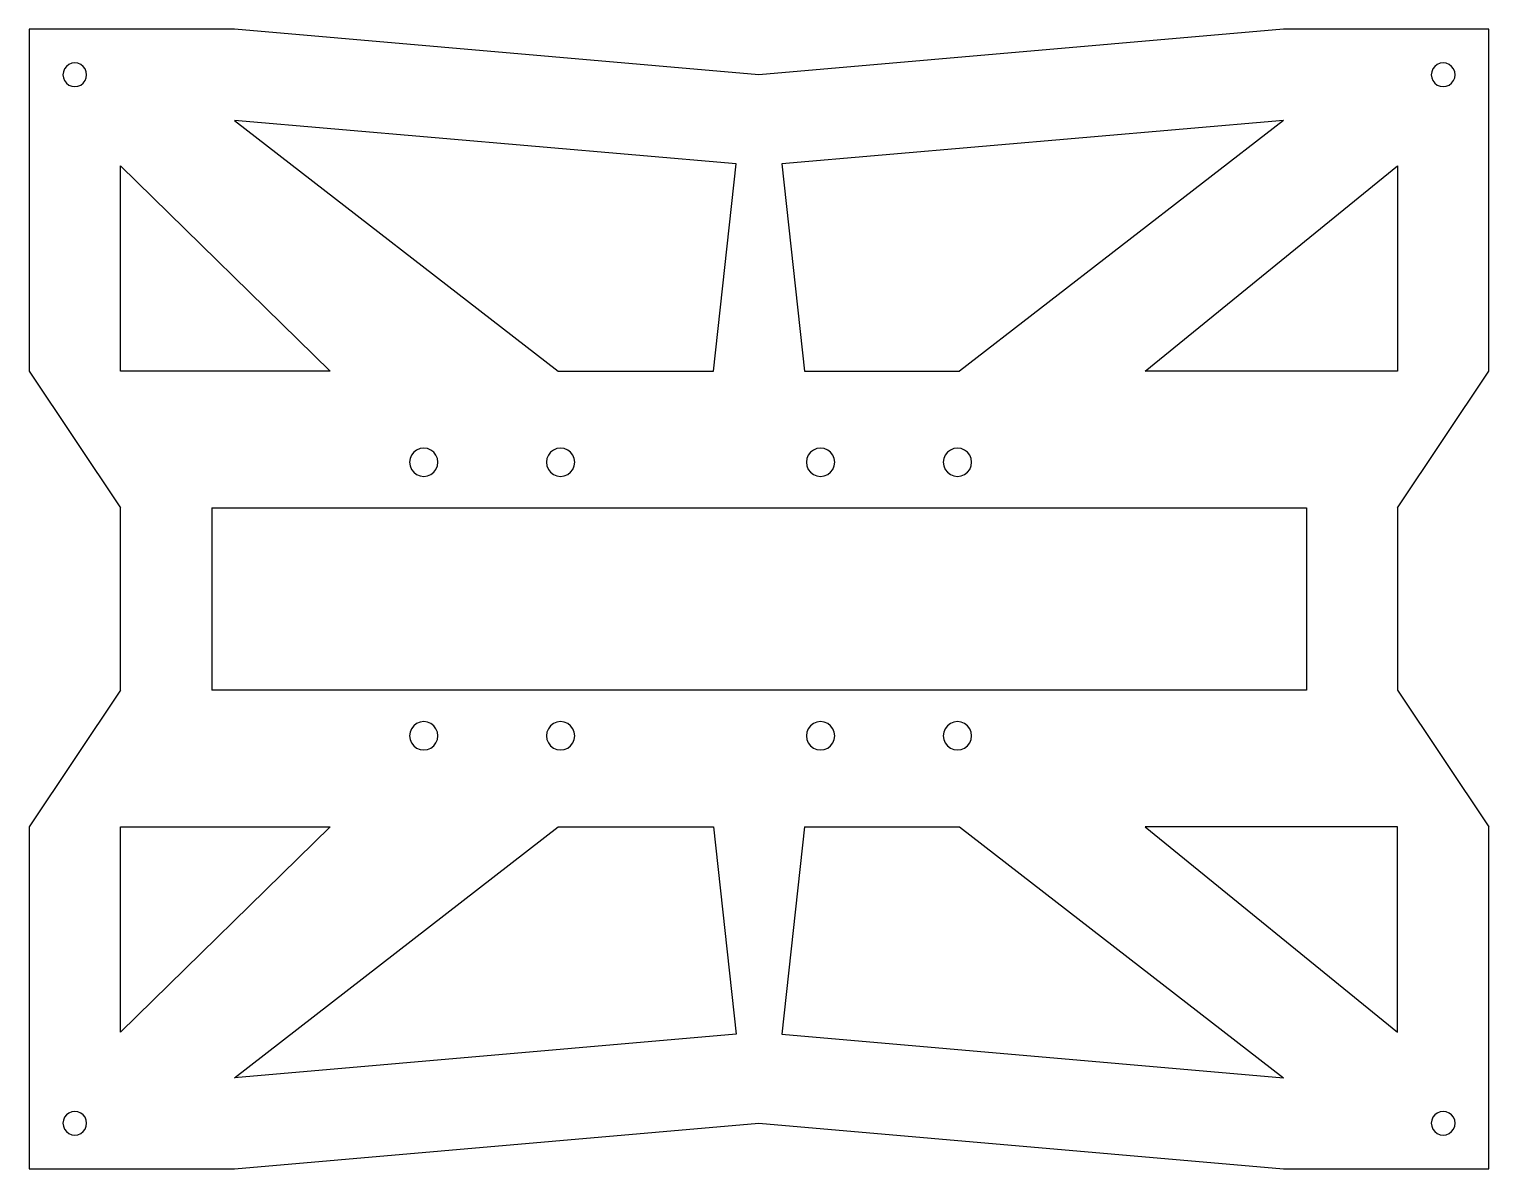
# Model space of a CAD drawing. Header units: millimetres. Extents: x 0 to 12.6, y 0 to 9.8.
import ezdxf

# ---------------------------------------------------------------- set-up
doc = ezdxf.new("R2010")
doc.units = ezdxf.units.MM
doc.layers.add('STL_Import', color=70, linetype='Continuous')

msp = doc.modelspace()

# ---------------------------------------------------------------- linework, layer by layer
at = {"layer": 'STL_Import'}
for p, q in [((0, 9.843), (0, 6.89)), ((1.772, 9.843), (0, 9.843)), ((6.299, 9.449), (1.772, 9.843)), ((10.827, 9.843), (6.299, 9.449)), ((12.598, 9.843), (10.827, 9.843)), ((12.598, 6.89), (12.598, 9.843)), ((0.295, 9.475), (0.291, 9.449)), ((0.291, 9.449), (0.295, 9.422)), ((0.305, 9.5), (0.295, 9.475)), ((0.321, 9.521), (0.305, 9.5)), ((0.343, 9.537), (0.321, 9.521)), ((0.367, 9.548), (0.343, 9.537)), ((0.394, 9.551), (0.367, 9.548)), ((0.42, 9.548), (0.394, 9.551)), ((0.445, 9.537), (0.42, 9.548)), ((0.466, 9.521), (0.445, 9.537)), ((0.482, 9.5), (0.466, 9.521)), ((0.493, 9.475), (0.482, 9.5)), ((0.496, 9.449), (0.493, 9.475)), ((0.493, 9.422), (0.496, 9.449)), ((12.106, 9.475), (12.102, 9.449)), ((12.102, 9.449), (12.106, 9.422)), ((12.116, 9.5), (12.106, 9.475)), ((12.132, 9.521), (12.116, 9.5)), ((12.154, 9.537), (12.132, 9.521)), ((12.178, 9.548), (12.154, 9.537)), ((12.205, 9.551), (12.178, 9.548)), ((12.231, 9.548), (12.205, 9.551)), ((12.256, 9.537), (12.231, 9.548)), ((12.277, 9.521), (12.256, 9.537)), ((12.293, 9.5), (12.277, 9.521)), ((12.304, 9.475), (12.293, 9.5)), ((12.307, 9.449), (12.304, 9.475)), ((12.304, 9.422), (12.307, 9.449)), ((0.295, 9.422), (0.305, 9.398)), ((0.305, 9.398), (0.321, 9.376)), ((0.321, 9.376), (0.343, 9.36)), ((0.343, 9.36), (0.367, 9.35)), ((0.367, 9.35), (0.394, 9.346)), ((0.394, 9.346), (0.42, 9.35)), ((0.42, 9.35), (0.445, 9.36)), ((0.445, 9.36), (0.466, 9.376)), ((0.466, 9.376), (0.482, 9.398)), ((0.482, 9.398), (0.493, 9.422)), ((12.106, 9.422), (12.116, 9.398)), ((12.116, 9.398), (12.132, 9.376)), ((12.132, 9.376), (12.154, 9.36)), ((12.154, 9.36), (12.178, 9.35)), ((12.178, 9.35), (12.205, 9.346)), ((12.205, 9.346), (12.231, 9.35)), ((12.231, 9.35), (12.256, 9.36)), ((12.256, 9.36), (12.277, 9.376)), ((12.277, 9.376), (12.293, 9.398)), ((12.293, 9.398), (12.304, 9.422)), ((1.772, 9.055), (4.567, 6.89)), ((6.102, 8.679), (1.772, 9.055)), ((10.827, 9.055), (6.496, 8.679)), ((10.827, 9.055), (8.031, 6.89)), ((0.787, 8.661), (2.598, 6.89)), ((0.787, 6.89), (0.787, 8.661)), ((5.906, 6.89), (6.102, 8.679)), ((6.496, 8.679), (6.693, 6.89)), ((9.631, 6.89), (11.811, 8.661)), ((11.811, 8.661), (11.811, 6.89)), ((0, 6.89), (0.787, 5.709)), ((2.598, 6.89), (0.787, 6.89)), ((4.567, 6.89), (5.906, 6.89)), ((6.693, 6.89), (8.031, 6.89)), ((11.811, 6.89), (9.631, 6.89)), ((11.811, 5.709), (12.598, 6.89)), ((3.319, 6.189), (3.3, 6.163)), ((3.344, 6.208), (3.319, 6.189)), ((3.374, 6.22), (3.344, 6.208)), ((3.406, 6.224), (3.374, 6.22)), ((3.437, 6.22), (3.406, 6.224)), ((3.467, 6.208), (3.437, 6.22)), ((3.492, 6.189), (3.467, 6.208)), ((3.511, 6.163), (3.492, 6.189)), ((4.5, 6.189), (4.481, 6.163)), ((4.526, 6.208), (4.5, 6.189)), ((4.555, 6.22), (4.526, 6.208)), ((4.587, 6.224), (4.555, 6.22)), ((4.618, 6.22), (4.587, 6.224)), ((4.648, 6.208), (4.618, 6.22)), ((4.673, 6.189), (4.648, 6.208)), ((4.692, 6.163), (4.673, 6.189)), ((6.744, 6.189), (6.725, 6.163)), ((6.77, 6.208), (6.744, 6.189)), ((6.799, 6.22), (6.77, 6.208)), ((6.831, 6.224), (6.799, 6.22)), ((6.862, 6.22), (6.831, 6.224)), ((6.892, 6.208), (6.862, 6.22)), ((6.917, 6.189), (6.892, 6.208)), ((6.936, 6.163), (6.917, 6.189)), ((7.926, 6.189), (7.906, 6.163)), ((7.951, 6.208), (7.926, 6.189)), ((7.98, 6.22), (7.951, 6.208)), ((8.012, 6.224), (7.98, 6.22)), ((8.043, 6.22), (8.012, 6.224)), ((8.073, 6.208), (8.043, 6.22)), ((8.098, 6.189), (8.073, 6.208)), ((8.118, 6.163), (8.098, 6.189)), ((3.288, 6.134), (3.283, 6.102)), ((3.283, 6.102), (3.288, 6.071)), ((3.3, 6.163), (3.288, 6.134)), ((3.288, 6.071), (3.3, 6.041)), ((3.523, 6.134), (3.511, 6.163)), ((3.511, 6.041), (3.523, 6.071)), ((3.528, 6.102), (3.523, 6.134)), ((3.523, 6.071), (3.528, 6.102)), ((4.469, 6.134), (4.465, 6.102)), ((4.465, 6.102), (4.469, 6.071)), ((4.481, 6.163), (4.469, 6.134)), ((4.469, 6.071), (4.481, 6.041)), ((4.705, 6.134), (4.692, 6.163)), ((4.692, 6.041), (4.705, 6.071)), ((4.709, 6.102), (4.705, 6.134)), ((4.705, 6.071), (4.709, 6.102)), ((6.713, 6.134), (6.709, 6.102)), ((6.709, 6.102), (6.713, 6.071)), ((6.725, 6.163), (6.713, 6.134)), ((6.713, 6.071), (6.725, 6.041)), ((6.949, 6.134), (6.936, 6.163)), ((6.936, 6.041), (6.949, 6.071)), ((6.953, 6.102), (6.949, 6.134)), ((6.949, 6.071), (6.953, 6.102)), ((7.894, 6.134), (7.89, 6.102)), ((7.89, 6.102), (7.894, 6.071)), ((7.906, 6.163), (7.894, 6.134)), ((7.894, 6.071), (7.906, 6.041)), ((8.13, 6.134), (8.118, 6.163)), ((8.118, 6.041), (8.13, 6.071)), ((8.134, 6.102), (8.13, 6.134)), ((8.13, 6.071), (8.134, 6.102)), ((3.3, 6.041), (3.319, 6.016)), ((3.319, 6.016), (3.344, 5.997)), ((3.344, 5.997), (3.374, 5.984)), ((3.374, 5.984), (3.406, 5.98)), ((3.406, 5.98), (3.437, 5.984)), ((3.437, 5.984), (3.467, 5.997)), ((3.467, 5.997), (3.492, 6.016)), ((3.492, 6.016), (3.511, 6.041)), ((4.481, 6.041), (4.5, 6.016)), ((4.5, 6.016), (4.526, 5.997)), ((4.526, 5.997), (4.555, 5.984)), ((4.555, 5.984), (4.587, 5.98)), ((4.587, 5.98), (4.618, 5.984)), ((4.618, 5.984), (4.648, 5.997)), ((4.648, 5.997), (4.673, 6.016)), ((4.673, 6.016), (4.692, 6.041)), ((6.725, 6.041), (6.744, 6.016)), ((6.744, 6.016), (6.77, 5.997)), ((6.77, 5.997), (6.799, 5.984)), ((6.799, 5.984), (6.831, 5.98)), ((6.831, 5.98), (6.862, 5.984)), ((6.862, 5.984), (6.892, 5.997)), ((6.892, 5.997), (6.917, 6.016)), ((6.917, 6.016), (6.936, 6.041)), ((7.906, 6.041), (7.926, 6.016)), ((7.926, 6.016), (7.951, 5.997)), ((7.951, 5.997), (7.98, 5.984)), ((7.98, 5.984), (8.012, 5.98)), ((8.012, 5.98), (8.043, 5.984)), ((8.043, 5.984), (8.073, 5.997)), ((8.073, 5.997), (8.098, 6.016)), ((8.098, 6.016), (8.118, 6.041)), ((0.787, 4.134), (0.787, 5.709)), ((1.575, 5.709), (11.024, 5.709)), ((1.575, 5.709), (1.575, 4.134)), ((11.024, 5.709), (11.024, 4.134)), ((11.811, 5.709), (11.811, 4.134)), ((0.787, 4.134), (0, 2.953)), ((11.024, 4.134), (1.575, 4.134)), ((11.811, 4.134), (12.598, 2.953)), ((3.3, 3.801), (3.288, 3.772)), ((3.319, 3.826), (3.3, 3.801)), ((3.344, 3.846), (3.319, 3.826)), ((3.374, 3.858), (3.344, 3.846)), ((3.406, 3.862), (3.374, 3.858)), ((3.437, 3.858), (3.406, 3.862)), ((3.467, 3.846), (3.437, 3.858)), ((3.492, 3.826), (3.467, 3.846)), ((3.511, 3.801), (3.492, 3.826)), ((3.523, 3.772), (3.511, 3.801)), ((4.481, 3.801), (4.469, 3.772)), ((4.5, 3.826), (4.481, 3.801)), ((4.526, 3.846), (4.5, 3.826)), ((4.555, 3.858), (4.526, 3.846)), ((4.587, 3.862), (4.555, 3.858)), ((4.618, 3.858), (4.587, 3.862)), ((4.648, 3.846), (4.618, 3.858)), ((4.673, 3.826), (4.648, 3.846)), ((4.692, 3.801), (4.673, 3.826)), ((4.705, 3.772), (4.692, 3.801)), ((6.725, 3.801), (6.713, 3.772)), ((6.744, 3.826), (6.725, 3.801)), ((6.77, 3.846), (6.744, 3.826)), ((6.799, 3.858), (6.77, 3.846)), ((6.831, 3.862), (6.799, 3.858)), ((6.862, 3.858), (6.831, 3.862)), ((6.892, 3.846), (6.862, 3.858)), ((6.917, 3.826), (6.892, 3.846)), ((6.936, 3.801), (6.917, 3.826)), ((6.949, 3.772), (6.936, 3.801)), ((7.906, 3.801), (7.894, 3.772)), ((7.926, 3.826), (7.906, 3.801)), ((7.951, 3.846), (7.926, 3.826)), ((7.98, 3.858), (7.951, 3.846)), ((8.012, 3.862), (7.98, 3.858)), ((8.043, 3.858), (8.012, 3.862)), ((8.073, 3.846), (8.043, 3.858)), ((8.098, 3.826), (8.073, 3.846)), ((8.118, 3.801), (8.098, 3.826)), ((8.13, 3.772), (8.118, 3.801)), ((3.288, 3.772), (3.283, 3.74)), ((3.283, 3.74), (3.288, 3.709)), ((3.288, 3.709), (3.3, 3.679)), ((3.3, 3.679), (3.319, 3.654)), ((3.319, 3.654), (3.344, 3.634)), ((3.467, 3.634), (3.492, 3.654)), ((3.492, 3.654), (3.511, 3.679)), ((3.511, 3.679), (3.523, 3.709)), ((3.528, 3.74), (3.523, 3.772)), ((3.523, 3.709), (3.528, 3.74)), ((4.469, 3.772), (4.465, 3.74)), ((4.465, 3.74), (4.469, 3.709)), ((4.469, 3.709), (4.481, 3.679)), ((4.481, 3.679), (4.5, 3.654)), ((4.5, 3.654), (4.526, 3.634)), ((4.648, 3.634), (4.673, 3.654)), ((4.673, 3.654), (4.692, 3.679)), ((4.692, 3.679), (4.705, 3.709)), ((4.709, 3.74), (4.705, 3.772)), ((4.705, 3.709), (4.709, 3.74)), ((6.713, 3.772), (6.709, 3.74)), ((6.709, 3.74), (6.713, 3.709)), ((6.713, 3.709), (6.725, 3.679)), ((6.725, 3.679), (6.744, 3.654)), ((6.744, 3.654), (6.77, 3.634)), ((6.892, 3.634), (6.917, 3.654)), ((6.917, 3.654), (6.936, 3.679)), ((6.936, 3.679), (6.949, 3.709)), ((6.953, 3.74), (6.949, 3.772)), ((6.949, 3.709), (6.953, 3.74)), ((7.894, 3.772), (7.89, 3.74)), ((7.89, 3.74), (7.894, 3.709)), ((7.894, 3.709), (7.906, 3.679)), ((7.906, 3.679), (7.926, 3.654)), ((7.926, 3.654), (7.951, 3.634)), ((8.073, 3.634), (8.098, 3.654)), ((8.098, 3.654), (8.118, 3.679)), ((8.118, 3.679), (8.13, 3.709)), ((8.134, 3.74), (8.13, 3.772)), ((8.13, 3.709), (8.134, 3.74)), ((3.344, 3.634), (3.374, 3.622)), ((3.374, 3.622), (3.406, 3.618)), ((3.406, 3.618), (3.437, 3.622)), ((3.437, 3.622), (3.467, 3.634)), ((4.526, 3.634), (4.555, 3.622)), ((4.555, 3.622), (4.587, 3.618)), ((4.587, 3.618), (4.618, 3.622)), ((4.618, 3.622), (4.648, 3.634)), ((6.77, 3.634), (6.799, 3.622)), ((6.799, 3.622), (6.831, 3.618)), ((6.831, 3.618), (6.862, 3.622)), ((6.862, 3.622), (6.892, 3.634)), ((7.951, 3.634), (7.98, 3.622)), ((7.98, 3.622), (8.012, 3.618)), ((8.012, 3.618), (8.043, 3.622)), ((8.043, 3.622), (8.073, 3.634)), ((0, 2.953), (0, 0)), ((0.787, 1.181), (0.787, 2.953)), ((0.787, 2.953), (2.598, 2.953)), ((2.598, 2.953), (0.787, 1.181)), ((1.772, 0.787), (4.567, 2.953)), ((4.567, 2.953), (5.906, 2.953)), ((5.906, 2.953), (6.102, 1.164)), ((6.693, 2.953), (6.496, 1.164)), ((6.693, 2.953), (8.031, 2.953)), ((8.031, 2.953), (10.827, 0.787)), ((9.631, 2.953), (11.811, 1.181)), ((11.811, 2.953), (9.631, 2.953)), ((11.811, 1.181), (11.811, 2.953)), ((12.598, 0), (12.598, 2.953)), ((6.102, 1.164), (1.772, 0.787)), ((6.496, 1.164), (10.827, 0.787)), ((0.295, 0.42), (0.291, 0.394)), ((0.291, 0.394), (0.295, 0.367)), ((0.305, 0.445), (0.295, 0.42)), ((0.321, 0.466), (0.305, 0.445)), ((0.343, 0.482), (0.321, 0.466)), ((0.367, 0.493), (0.343, 0.482)), ((0.394, 0.496), (0.367, 0.493)), ((0.42, 0.493), (0.394, 0.496)), ((0.445, 0.482), (0.42, 0.493)), ((0.466, 0.466), (0.445, 0.482)), ((0.482, 0.445), (0.466, 0.466)), ((0.493, 0.42), (0.482, 0.445)), ((0.496, 0.394), (0.493, 0.42)), ((0.493, 0.367), (0.496, 0.394)), ((1.772, 0), (6.299, 0.394)), ((6.299, 0.394), (10.827, 0)), ((12.106, 0.42), (12.102, 0.394)), ((12.102, 0.394), (12.106, 0.367)), ((12.116, 0.445), (12.106, 0.42)), ((12.132, 0.466), (12.116, 0.445)), ((12.154, 0.482), (12.132, 0.466)), ((12.178, 0.493), (12.154, 0.482)), ((12.205, 0.496), (12.178, 0.493)), ((12.231, 0.493), (12.205, 0.496)), ((12.256, 0.482), (12.231, 0.493)), ((12.277, 0.466), (12.256, 0.482)), ((12.293, 0.445), (12.277, 0.466)), ((12.304, 0.42), (12.293, 0.445)), ((12.307, 0.394), (12.304, 0.42)), ((12.304, 0.367), (12.307, 0.394)), ((0.295, 0.367), (0.305, 0.343)), ((0.305, 0.343), (0.321, 0.321)), ((0.321, 0.321), (0.343, 0.305)), ((0.343, 0.305), (0.367, 0.295)), ((0.367, 0.295), (0.394, 0.291)), ((0.394, 0.291), (0.42, 0.295)), ((0.42, 0.295), (0.445, 0.305)), ((0.445, 0.305), (0.466, 0.321)), ((0.466, 0.321), (0.482, 0.343)), ((0.482, 0.343), (0.493, 0.367)), ((12.106, 0.367), (12.116, 0.343)), ((12.116, 0.343), (12.132, 0.321)), ((12.132, 0.321), (12.154, 0.305)), ((12.154, 0.305), (12.178, 0.295)), ((12.178, 0.295), (12.205, 0.291)), ((12.205, 0.291), (12.231, 0.295)), ((12.231, 0.295), (12.256, 0.305)), ((12.256, 0.305), (12.277, 0.321)), ((12.277, 0.321), (12.293, 0.343)), ((12.293, 0.343), (12.304, 0.367)), ((0, 0), (1.772, 0)), ((10.827, 0), (12.598, 0))]:
    msp.add_line(p, q, dxfattribs=at)

doc.saveas('drawing.dxf')
